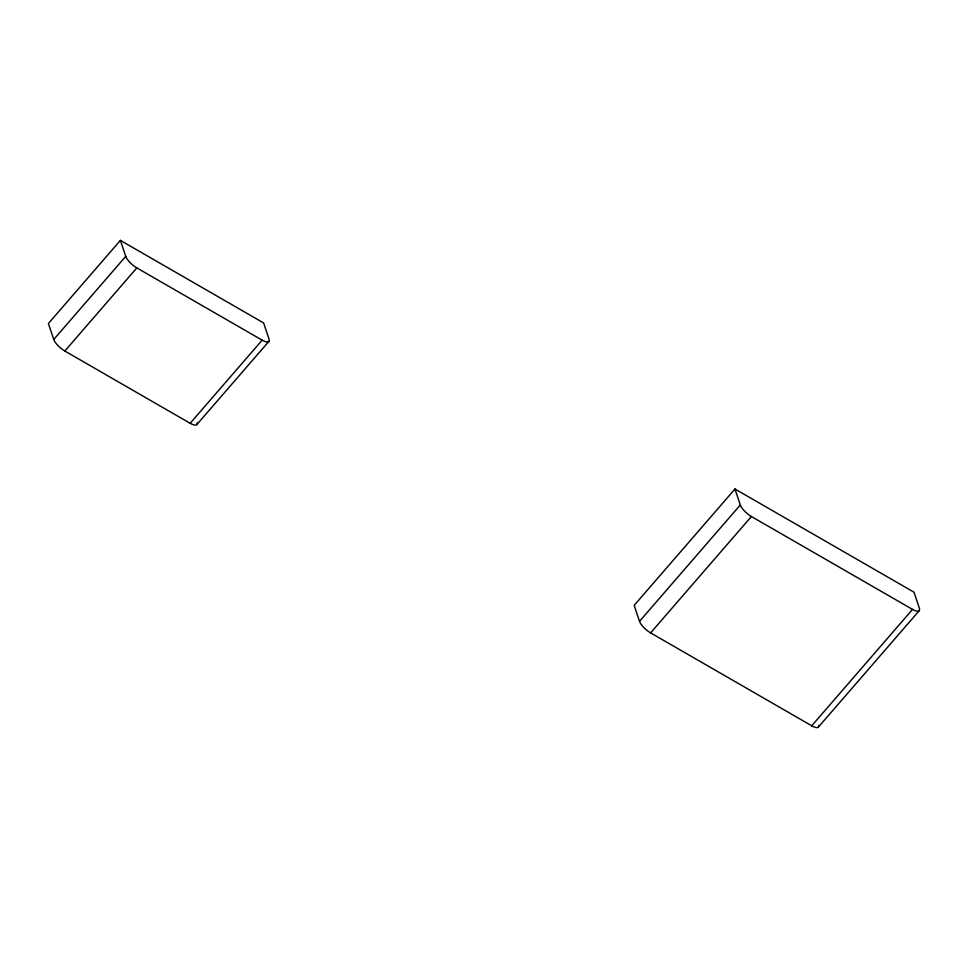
<?xml version="1.0" encoding="UTF-8"?>
<svg xmlns="http://www.w3.org/2000/svg" width="968" height="968" viewBox="0 0 968 968"><rect width="100%" height="100%" fill="white"/><g stroke="black" fill="none" stroke-linecap="round" stroke-linejoin="round"><path stroke-width="1.45" d="M190.164 423.294L262.159 340.155A11.689 3.945 40.9 0 0 268.971 338.933L263.635 322.961L120.395 240.391L48.4 323.518L53.748 339.49A11.689 3.945 40.9 0 0 64.832 351.033L190.164 423.294A11.689 3.945 40.9 0 0 197.182 422.859M53.748 339.49L125.743 256.363L120.395 240.391M64.832 351.033L136.827 267.906L262.159 340.155M196.843 424.565L268.85 341.438M811.741 725.794L912.534 609.404A11.689 3.945 40.9 0 0 919.346 608.182L914.01 592.21L734.966 488.997L634.173 605.375L639.509 621.347A11.689 3.945 40.9 0 0 650.605 632.89L811.741 725.794A11.689 3.945 40.9 0 0 818.759 725.359M639.509 621.347L740.314 504.957L734.966 488.997M650.605 632.89L751.398 516.513L912.534 609.404M818.42 727.065L919.225 610.687M751.398 516.513A11.689 3.945 40.9 0 1 740.314 504.957M136.827 267.906A11.689 3.945 40.9 0 1 125.743 256.363"/></g></svg>
